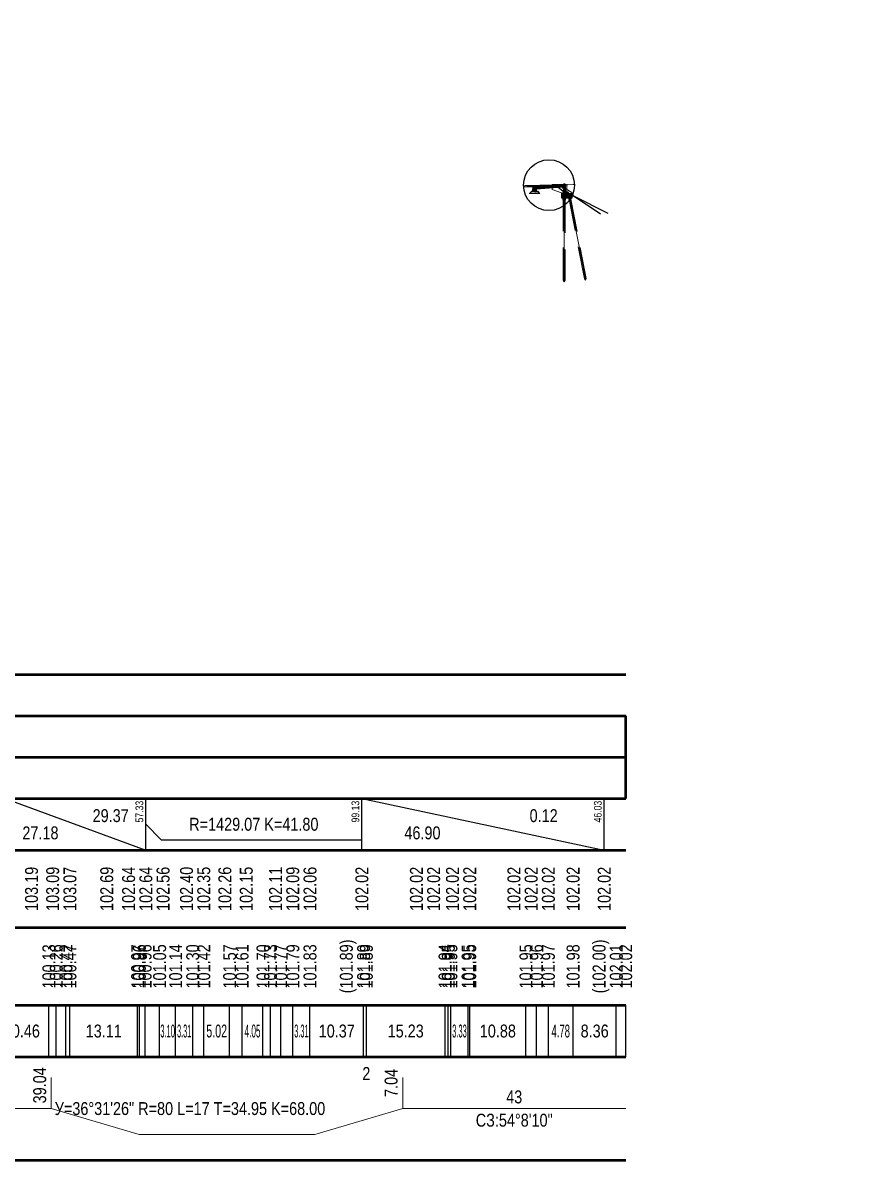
# Model space of a CAD drawing. Header units: millimetres. Extents: x 6546658 to 12951752, y -1354198 to 1102852.
# Drawn here: x 11362375 to 11523838, y -182925 to 37131 of the extents above; entities that cross this region are included whole.
import ezdxf
from ezdxf import colors
from ezdxf.entities.mleader import LeaderData, LeaderLine
from ezdxf.enums import TextEntityAlignment as Align
from ezdxf.math import Vec2, Vec3

# ---------------------------------------------------------------- set-up
doc = ezdxf.new("R2010")
doc.units = ezdxf.units.MM
doc.linetypes.add('осевая', pattern=[50.8, 31.75, -6.35, 6.35, -6.35])
doc.linetypes.add('штриховая', pattern=[19.05, 12.7, -6.35])
doc.layers.get('Defpoints').update_dxf_attribs({"color": 254, "lineweight": 0})
doc.layers.add('VPORTS', color=7, linetype='Continuous', true_color=0xd7af50, plot=False)
for name, color, linetype, lineweight in [('ИС_Med', 7, 'Continuous', 35), ('ИС_TXT', 4, 'Continuous', 18), ('ИС_МВН', 3, 'Continuous', 18), ('ИС_Невид', 4, 'штриховая', 18), ('ИС_Ось', 1, 'осевая', 18), ('ИС_ТаБл', 5, 'Continuous', 50), ('ИС_Тонкая', 3, 'Continuous', 18), ('ИС_Штриховка', 2, 'Continuous', 9)]:
    doc.layers.add(name, color=color, linetype=linetype, lineweight=lineweight)
doc.layers.add('Красные отметки', color=1, linetype='Continuous')
doc.layers.add('Черные отметки', color=3, linetype='Continuous')
doc.styles.add('0', font='isocpeur.ttf', dxfattribs={"width": 0.8, "oblique": 15})
doc.styles.get("Standard").update_dxf_attribs({"font": 'arial.ttf'})

# ---------------------------------------------------------------- blocks, each defined once
blk = doc.blocks.new('*U403')
at = {"ltscale": 500}
blk.add_lwpolyline([(-175, -501), (-175, 0), (175, 0), (175, -501)], dxfattribs=at)
at = {"layer": 'ИС_Невид', "ltscale": 500}
blk.add_lwpolyline([(175, -501), (175, -16000), (-175, -16000), (-175, -501)], dxfattribs=at)
at = {"layer": 'ИС_Невид', "ltscale": 300}
for points in [[(0, -16300), (-175, -16000)], [(0, -16300), (175, -16000)]]:
    blk.add_lwpolyline(points, dxfattribs=at)
at = {"layer": 'ИС_Ось', "ltscale": 1000}
blk.add_lwpolyline([(0, 0), (0, -16000)], dxfattribs=at)
blk = doc.blocks.new('*U404')
at = {"ltscale": 500}
blk.add_lwpolyline([(-175, -353), (-175, 0), (175, 0), (175, -353)], dxfattribs=at)
at = {"layer": 'ИС_Невид', "ltscale": 500}
blk.add_lwpolyline([(175, -353), (175, -16000), (-175, -16000), (-175, -353)], dxfattribs=at)
at = {"layer": 'ИС_Невид', "ltscale": 300}
for points in [[(0, -16300), (-175, -16000)], [(0, -16300), (175, -16000)]]:
    blk.add_lwpolyline(points, dxfattribs=at)
at = {"layer": 'ИС_Ось', "ltscale": 1000}
blk.add_lwpolyline([(0, 0), (0, -16000)], dxfattribs=at)
blk = doc.blocks.new('_None')

msp = doc.modelspace()

# ---------------------------------------------------------------- hatches: boundary and pattern name
at = {"layer": 'ИС_Штриховка', "ltscale": 50}
h = msp.add_hatch(dxfattribs=at)
h.set_pattern_fill('ANSI37', color=256, scale=10, style=0)
edge = h.paths.add_edge_path()
edge.add_arc((11464196, 5711.3), 4913.6, 181.239147, 181.936186)
edge.add_line((11459285.2, 5545.3), (11459935.1, 5560.5))
edge.add_line((11459935.1, 5560.5), (11460778.8, 5580))
edge.add_line((11460778.8, 5580), (11461039.5, 5319.3))
edge.add_line((11461039.5, 5319.3), (11466056, 5672.3))
edge.add_line((11466056, 5672.3), (11466056.1, 5756.7))
edge.add_line((11466056.1, 5756.7), (11466031.4, 5756.2))
edge.add_line((11466031.4, 5756.2), (11465884.2, 5753))
edge.add_line((11465884.2, 5753), (11464892.1, 5731.7))
edge.add_line((11464892.1, 5731.7), (11463900, 5710))
edge.add_line((11463900, 5710), (11462907.9, 5688.1))
edge.add_line((11462907.9, 5688.1), (11462899.4, 5687.9))
edge.add_line((11462899.4, 5687.9), (11461915.8, 5665.8))
edge.add_line((11461915.8, 5665.8), (11460923.7, 5643.1))
edge.add_line((11460923.7, 5643.1), (11459931.6, 5620.2))
edge.add_line((11459931.6, 5620.2), (11459283.6, 5605))
at = {"layer": 'ИС_Штриховка'}
h = msp.add_hatch(dxfattribs=at)
h.set_pattern_fill('AR-CONC', color=256, scale=10, angle=90)
h.paths.add_polyline_path([(11461943.4, 4519.9), (11460843.4, 4519.9), (11460443.4, 4119.9), (11462343.4, 4119.9)])
h = msp.add_hatch(dxfattribs=at)
h.set_pattern_fill('ANSI31', color=256, scale=10, angle=2.5805199)
h.paths.add_polyline_path([(11464860.4, 5588.2), (11461038.2, 5320.3), (11461057.3, 5020.9), (11464856.5, 5287.2)])
h.paths.add_polyline_path([(11467042.4, 5441), (11467023.4, 5740.4), (11464860.4, 5588.2), (11464856.5, 5287.2)])
h = msp.add_hatch(dxfattribs=at)
h.set_pattern_fill('ANSI31', color=256, scale=10, angle=90)
h.paths.add_polyline_path([(11461708.4, 5019.9), (11461058.4, 5019.9), (11461058.4, 4519.9), (11461708.4, 4519.9)])
at = {"layer": 'ИС_Штриховка', "ltscale": 200}
h = msp.add_hatch(dxfattribs=at)
h.set_pattern_fill('ANSI31', color=256, scale=3, angle=90, style=0)
h.paths.add_polyline_path([(11466056.1, 5750.7), (11466950, 5769), (11467051.2, 5771.2), (11467024.5, 5740.5), (11466056, 5672.3)])
at = {"layer": 'ИС_Штриховка'}
h = msp.add_hatch(dxfattribs=at)
h.set_pattern_fill('ANSI31', color=256, scale=10)
h.paths.add_polyline_path([(11467055.4, 4212.1), (11467055.4, 5016.4), (11466845.4, 5216.4), (11466845.4, 5416.4), (11467055.4, 5416.4), (11467055.6, 5513.9), (11467305.4, 5513.9), (11467305.4, 5306.8), (11467305.4, 4212.1)])
at = {"layer": 'ИС_Штриховка', "ltscale": 200}
h = msp.add_hatch(dxfattribs=at)
h.set_pattern_fill('ANSI37', color=256, scale=10, style=0)
h.paths.add_polyline_path([(11467055.6, 5513.9), (11467056.2, 5772.3), (11467305.4, 5777.9), (11467305.4, 5513.9)])
h.paths.add_polyline_path([(11467056.2, 5778.3), (11467056.3, 5818.3), (11467305.4, 5823.9), (11467305.4, 5783.9)])
h.paths.add_polyline_path([(11467056.3, 5818.3), (11467056.5, 5908.4), (11467305.4, 5913.9), (11467305.4, 5909.8), (11467305.4, 5823.9)])
h.paths.add_polyline_path([(11467056.2, 5772.3), (11467056.2, 5778.3), (11467305.4, 5783.9), (11467305.4, 5777.9)])
at = {"layer": 'ИС_Штриховка'}
h = msp.add_hatch(dxfattribs=at)
h.set_pattern_fill('ANSI31', color=256, scale=10)
h.paths.add_polyline_path([(11468630.4, 4079.6), (11467305.4, 4212.1), (11466680.4, 4212.1), (11466680.4, 3212.1), (11466930.4, 3212.1), (11466930.4, 3312.1), (11467330.4, 3312.1), (11467330.4, 3212.1), (11467976.5, 3212.1), (11467964.7, 3270.9), (11468356.9, 3349.4), (11468376.6, 3251.3), (11468384.4, 3212.1), (11468630.4, 3212.1)])

# ---------------------------------------------------------------- linework, layer by layer
msp.add_line((11466056, 5672.3), (11466056.1, 5756.7))
at = {"ltscale": 500, "flags": 128}
for points in [[(11461943.4, 4519.9), (11462343.4, 4119.9), (11460443.4, 4119.9), (11460843.4, 4519.9)], [(11467024.5, 5740.5), (11461039.3, 5319.3), (11461060.4, 5020), (11467045.6, 5441.2)]]:
    msp.add_lwpolyline(points, close=True, dxfattribs=at)
for points in [[(11461058.4, 4519.9), (11461058.4, 5019.9), (11461708.4, 5019.9), (11461708.4, 4519.9)], [(11467055.4, 4212.1), (11467055.4, 5016.4), (11466845.4, 5216.4), (11466845.4, 5416.4), (11467055.4, 5416.4), (11467056.5, 5913.9)]]:
    msp.add_lwpolyline(points, dxfattribs=at)
at = {"ltscale": 500}
msp.add_lwpolyline([(11466680.4, 4212.1), (11467305.4, 4212.1), (11468630.4, 4079.6), (11468630.4, 3212.1), (11466680.4, 3212.1)], close=True, dxfattribs=at)
at = {"color": 6}
msp.add_circle((11464196, 5711.3), 4913.6, dxfattribs=at)
at = {"layer": 'Defpoints', "linetype": 'осевая', "ltscale": 200}
for p, q in [((11467330.4, 5219.7), (11467330.4, 4248.9)), ((11467655.4, 4724.4), (11467655.4, 4212.3))]:
    msp.add_line(p, q, dxfattribs=at)
at = {"layer": 'Defpoints', "ltscale": 200}
msp.add_line((11467355.4, 4724.4), (11467355.4, 4212.3), dxfattribs=at)
at = {"layer": 'Defpoints', "ltscale": 500, "flags": 128}
msp.add_lwpolyline([(11466995.4, 4177.1), (11466995.4, 5012.1), (11466785.4, 5212.1), (11466785.4, 5426.4), (11466995.5, 5426.4), (11466996.5, 5913.9)], dxfattribs=at)
at = {"layer": 'VPORTS', "ltscale": 200}
for p, q in [((11465305.3, 5870.9), (11468130.4, 3610.8)), ((11468130.4, 3648.6), (11468880.4, 3648.6))]:
    msp.add_line(p, q, dxfattribs=at)
at = {"layer": 'VPORTS', "ltscale": 500}
for p in [(11475658.6, 259.5), (11474161.8, 127.7)]:
    msp.add_line(p, (11468880.4, 3648.6), dxfattribs=at)
at = {"layer": 'ИС_Med', "ltscale": 250}
for p, q in [((11467000.7, 5913.9), (11467305.4, 5913.9)), ((11467055.6, 5513.9), (11467309.7, 5513.9)), ((11467305.4, 5913.9), (11467305.4, 5349.7))]:
    msp.add_line(p, q, dxfattribs=at)
at = {"layer": 'ИС_Med', "ltscale": 500}
msp.add_line((11467305.4, 4212.1), (11467305.4, 5349.7), dxfattribs=at)
at = {"layer": 'ИС_МВН', "ltscale": 500}
msp.add_line((11468630.4, 3648.6), (11468880.4, 3648.6), dxfattribs=at)
at = {"layer": 'ИС_Невид', "ltscale": 400}
msp.add_line((11461706.5, 4965.2), (11466845.4, 5326.9), dxfattribs=at)
at = {"layer": 'ИС_Невид', "ltscale": 250}
msp.add_line((11467000.7, 5913.9), (11464810.4, 5858.4), dxfattribs=at)
at = {"layer": 'ИС_Невид', "ltscale": 500}
msp.add_line((11460387.1, 4069.9), (11462399.6, 4069.9), dxfattribs=at)
at = {"layer": 'ИС_Невид', "ltscale": 400}
for points in [[(11466605.4, 4212.1), (11464805.4, 4892.5), (11464805.4, 5858.4)], [(11467305.4, 4992.1), (11467455.4, 4992.1), (11468630.4, 4279.6), (11468630.4, 4079.6)]]:
    msp.add_lwpolyline(points, dxfattribs=at)
at = {"layer": 'ИС_Невид', "ltscale": 250}
for points in [[(11467805.4, 4414.1), (11467505.4, 4414.1), (11467505.4, 4362.1), (11467805.4, 4362.1)], [(11467305.4, 4362.1), (11467955.4, 4362.1), (11467955.4, 4147.1), (11467305.4, 4212.1)]]:
    msp.add_lwpolyline(points, close=True, dxfattribs=at)
at = {"layer": 'ИС_Невид', "ltscale": 500}
msp.add_lwpolyline([(11467305.4, 4212.1), (11466605.4, 4212.1)], dxfattribs=at)
at = {"layer": 'ИС_Ось', "ltscale": 500}
msp.add_lwpolyline([(11467655.4, 4379.1), (11467655.4, 5911.1)], dxfattribs=at)
at = {"layer": 'ИС_ТаБл', "linetype": 'Continuous'}
for p, q in [((11228856.3, -88924.8), (11479035.7, -88924.8)), ((11228856.3, -96924.8), (11479035.7, -96924.8)), ((11479035.7, -112924.8), (11479035.7, -96924.8)), ((11228856.3, -104924.8), (11479035.7, -104924.8)), ((11228856.3, -112924.8), (11479035.7, -112924.8)), ((11228856.3, -122924.8), (11479035.7, -122924.8)), ((11228856.3, -137924.8), (11479035.7, -137924.8)), ((11228856.3, -152924.8), (11479035.7, -152924.8)), ((11228856.3, -162924.8), (11479035.7, -162924.8)), ((11228856.3, -182924.8), (11479035.7, -182924.8))]:
    msp.add_line(p, q, dxfattribs=at)
at = {"layer": 'ИС_Тонкая', "linetype": 'Continuous'}
for p, q in [((11367899.3, -172924.8), (11367899.3, -166924.8)), ((11435896.4, -172924.8), (11435896.4, -166924.8)), ((11288725.5, -172924.8), (11367899.3, -172924.8)), ((11367899.3, -172924.8), (11384899.3, -177924.8)), ((11367899.3, -172924.8), (11367899.3, -172924.8)), ((11418896.4, -177924.8), (11435896.4, -172924.8)), ((11435896.4, -172924.8), (11479035.7, -172924.8)), ((11435896.4, -172924.8), (11435896.4, -172924.8)), ((11384899.3, -177924.8), (11418896.4, -177924.8)), ((11384899.3, -177924.8), (11384899.3, -177924.8)), ((11418896.4, -177924.8), (11418896.4, -177924.8))]:
    msp.add_line(p, q, dxfattribs=at)
at = {"layer": 'ИС_Тонкая', "flags": 128}
for points in [[(11469108.3, 5820.1), (11468860.4, 5815.1), (11467868.3, 5794.7), (11466876.2, 5774), (11459283.4, 5613.3)], [(11461039.3, 5319.6), (11460778.8, 5580), (11459935.1, 5560.5), (11459285.2, 5545.3)], [(11460974.5, 5384.3), (11459930.7, 5360.2), (11459296.1, 5345.3)], [(11469108.4, 5814.1), (11468860.4, 5809.1), (11467868.3, 5788.7), (11466876.2, 5768), (11466056.1, 5750.7)]]:
    msp.add_lwpolyline(points, dxfattribs=at)
at = {"layer": 'Красные отметки', "linetype": 'Continuous'}
for p, q in [((11359004.9, -112924.8), (11386185.9, -122924.8)), ((11386185.9, -122924.8), (11386185.9, -112924.8)), ((11427988.8, -122924.8), (11427988.8, -112924.8)), ((11427988.8, -112924.8), (11474887.5, -122924.8)), ((11474887.5, -122924.8), (11474887.5, -112924.8)), ((11389185.9, -120924.8), (11386185.9, -117924.8)), ((11389185.9, -120924.8), (11427988.8, -120924.8))]:
    msp.add_line(p, q, dxfattribs=at)
at = {"layer": 'Черные отметки', "linetype": 'Continuous'}
for p, q in [((11367426, -162924.8), (11367426, -152924.8)), ((11368856.3, -162924.8), (11368856.3, -152924.8)), ((11370732.7, -162924.8), (11370732.7, -152924.8)), ((11371498.5, -162924.8), (11371498.5, -152924.8)), ((11384608.5, -162924.8), (11384608.5, -152924.8)), ((11384934.8, -162924.8), (11384934.8, -152924.8)), ((11386046.5, -162924.8), (11386046.5, -152924.8)), ((11388856.3, -162924.8), (11388856.3, -152924.8)), ((11391957.7, -162924.8), (11391957.7, -152924.8)), ((11395263.8, -162924.8), (11395263.8, -152924.8)), ((11397388.1, -162924.8), (11397388.1, -152924.8)), ((11402404.9, -162924.8), (11402404.9, -152924.8)), ((11404805.2, -162924.8), (11404805.2, -152924.8)), ((11408856.3, -162924.8), (11408856.3, -152924.8)), ((11410315.4, -162924.8), (11410315.4, -152924.8)), ((11412282, -162924.8), (11412282, -152924.8)), ((11414635.6, -162924.8), (11414635.6, -152924.8)), ((11417950.5, -162924.8), (11417950.5, -152924.8)), ((11428315.5, -162924.8), (11428315.5, -152924.8)), ((11428856.3, -162924.8), (11428856.3, -152924.8)), ((11444084.1, -162924.8), (11444084.1, -152924.8)), ((11444710.1, -162924.8), (11444710.1, -152924.8)), ((11445212.4, -162924.8), (11445212.4, -152924.8)), ((11448542.5, -162924.8), (11448542.5, -152924.8)), ((11448856.3, -162924.8), (11448856.3, -152924.8)), ((11459739.4, -162924.8), (11459739.4, -152924.8)), ((11461755.6, -162924.8), (11461755.6, -152924.8)), ((11464074.6, -162924.8), (11464074.6, -152924.8)), ((11468856.3, -162924.8), (11468856.3, -152924.8)), ((11477214.7, -162924.8), (11477214.7, -152924.8)), ((11479035.7, -162924.8), (11479035.7, -152924.8))]:
    msp.add_line(p, q, dxfattribs=at)

# ---------------------------------------------------------------- block references
msp.add_blockref('*U403', (11467130.4, 3312.1))
at = {"rotation": 10.99999999999999}
msp.add_blockref('*U404', (11468180.4, 3312.1), dxfattribs=at)

# ---------------------------------------------------------------- texts
at = {"layer": 'ИС_TXT', "linetype": 'Continuous', "width": 0.8}
msp.add_text('2', height=2500, dxfattribs=at).set_placement((11428856.3, -167390.1), align=Align.CENTER)
at = {"layer": 'ИС_Тонкая', "linetype": 'Continuous', "width": 0.8}
for s, p in [('39.04', (11366899.3, -171924.8)), ('7.04', (11434896.4, -170674.8))]:
    msp.add_text(s, height=2500, rotation=90.000003, dxfattribs=at).set_placement(p)
msp.add_text('43', height=2500, dxfattribs=at).set_placement((11457466.1, -171924.8), align=Align.CENTER)
msp.add_text('У=36°31\'26" R=80 L=17 T=34.95 K=68.00', height=2500, dxfattribs=at).set_placement((11368564.5, -174174.8))
msp.add_text('СЗ:54°8\'10"', height=2500, dxfattribs=at).set_placement((11457466.1, -173924.8), align=Align.TOP_CENTER)
at = {"layer": 'Красные отметки', "linetype": 'Continuous', "width": 0.8}
for s, p in [('57.33', (11385685.9, -113379.4)), ('99.13', (11427488.8, -113379.4)), ('46.03', (11474387.5, -113379.4))]:
    msp.add_text(s, height=1500, rotation=90.000003, dxfattribs=at).set_placement(p, align=Align.RIGHT)
for s, p in [('29.37', (11379390.7, -116258.2)), ('0.12', (11463162.8, -116258.2)), ('27.18', (11365800.1, -119591.5)), ('R=1429.07 K=41.80', (11407087.4, -117924.8)), ('46.90', (11439713.5, -119591.5))]:
    msp.add_text(s, height=2500, dxfattribs=at).set_placement(p, align=Align.MIDDLE_CENTER)
for s, p in [('103.19', (11364066, -130424.8)), ('103.09', (11368165.1, -130424.8)), ('103.07', (11371498.5, -130424.8)), ('102.69', (11378624.4, -130424.8)), ('102.64', (11382852.6, -130424.8)), ('102.64', (11386185.9, -130424.8)), ('102.56', (11389519.3, -130424.8)), ('102.40', (11394054.7, -130424.8)), ('102.35', (11397388.1, -130424.8)), ('102.26', (11401471.9, -130424.8)), ('102.15', (11405615.4, -130424.8)), ('102.11', (11411283.8, -130424.8)), ('102.09', (11414617.1, -130424.8)), ('102.06', (11417950.5, -130424.8)), ('102.02', (11427988.8, -130424.8)), ('102.02', (11438542.5, -130424.8)), ('102.02', (11441875.8, -130424.8)), ('102.02', (11445523, -130424.8)), ('102.02', (11448856.3, -130424.8)), ('102.02', (11457407.9, -130424.8)), ('102.02', (11460741.3, -130424.8)), ('102.02', (11464074.6, -130424.8)), ('102.02', (11468856.3, -130424.8)), ('102.02', (11474887.5, -130424.8))]:
    msp.add_text(s, height=2500, rotation=90.000003, dxfattribs=at).set_placement(p, align=Align.MIDDLE_CENTER)
at = {"layer": 'Черные отметки', "linetype": 'Continuous', "width": 0.8}
for s, p in [('(101.89)', (11424982.1, -145424.8)), ('(102.00)', (11473881.3, -145424.8)), ('100.13', (11367426, -145424.8)), ('100.26', (11368856.3, -145424.8)), ('100.42', (11370732.7, -145424.8)), ('100.47', (11371498.5, -145424.8)), ('100.97', (11384608.5, -145424.8)), ('100.96', (11384934.8, -145424.8)), ('100.96', (11386046.5, -145424.8)), ('101.05', (11388856.3, -145424.8)), ('101.14', (11391957.7, -145424.8)), ('101.30', (11395263.8, -145424.8)), ('101.42', (11397388.1, -145424.8)), ('101.57', (11402404.9, -145424.8)), ('101.61', (11404805.2, -145424.8)), ('101.70', (11408856.3, -145424.8)), ('101.73', (11410315.4, -145424.8)), ('101.77', (11412282, -145424.8)), ('101.79', (11414635.6, -145424.8)), ('101.83', (11417950.5, -145424.8)), ('101.89', (11428315.5, -145424.8)), ('101.89', (11428856.3, -145424.8)), ('101.94', (11444084.1, -145424.8)), ('101.95', (11444710.1, -145424.8)), ('101.95', (11445212.4, -145424.8)), ('101.95', (11448542.5, -145424.8)), ('101.95', (11448856.3, -145424.8)), ('101.95', (11459739.4, -145424.8)), ('101.96', (11461755.6, -145424.8)), ('101.97', (11464074.6, -145424.8)), ('101.98', (11468856.3, -145424.8)), ('102.01', (11477214.7, -145424.8)), ('102.02', (11479035.7, -145424.8))]:
    msp.add_text(s, height=2500, rotation=90.000003, dxfattribs=at).set_placement(p, align=Align.MIDDLE_CENTER)
at = {"layer": 'Черные отметки', "linetype": 'Continuous'}
for s, width, p in [('10.46', 0.8, (11362197.4, -157924.8)), ('13.11', 0.8, (11378053.5, -157924.8)), ('3.10', 0.362893, (11390407, -157924.8)), ('3.31', 0.370904, (11393610.7, -157924.8)), ('5.02', 0.590618, (11399896.5, -157924.8)), ('4.05', 0.454272, (11406830.8, -157924.8)), ('3.31', 0.372227, (11416293, -157924.8)), ('10.37', 0.8, (11423133, -157924.8)), ('15.23', 0.8, (11436470.2, -157924.8)), ('3.33', 0.332903, (11446877.4, -157924.8)), ('10.88', 0.8, (11454297.8, -157924.8)), ('4.78', 0.526448, (11466465.5, -157924.8)), ('8.36', 0.8, (11473035.5, -157924.8))]:
    msp.add_text(s, height=2500, dxfattribs=dict(at, width=width)).set_placement(p, align=Align.MIDDLE_CENTER)

# ---------------------------------------------------------------- leaders
at = {"layer": 'ИС_МВН'}
ml = msp.add_multileader_mtext('Standard', dxfattribs=at)
ml.set_content('Монолитная переходная плита', color=256, style='0')
ml.set_leader_properties(color=256, linetype='ByLayer', lineweight=-1)
ml.set_arrow_properties(name='NONE')
ml.build(insert=Vec2(0, 0))
ml.multileader.update_dxf_attribs({"text_left_attachment_type": 6, "text_right_attachment_type": 6, "dogleg_length": 0.36, "arrow_head_size": 18, "scale": 100})
ctx = ml.context
ctx.base_point, ctx.scale, ctx.char_height, ctx.arrow_head_size, ctx.landing_gap_size, ctx.plane_origin = Vec3(11575705.4, 36680.8), 100, 250, 18, 9, Vec3(11577339.5, 34571.1)
ctx.left_attachment, ctx.right_attachment, ctx.text_align_type = 6, 6, 1
notes = []
notes.append((ctx, [(0, (1, 1, 0), (11575669.4, 36680.8), (1, 0), 36, [(0, [(11574738.1, 34536.1)], 0, [])])]))
ctx.mtext.insert, ctx.mtext.width, ctx.mtext.alignment, ctx.mtext.flow_direction = Vec3(11576877.9, 37005.8), 2507.382, 2, 5
ctx.mtext.has_bg_fill, ctx.mtext.bg_color, ctx.mtext.bg_scale_factor, ctx.mtext.bg_transparency, ctx.mtext.use_window_bg_color = 1, -1027028792, 1.5, 0, 1
for ctx, leaders in notes:
    for number, flags, end, landing, length, lines in leaders:
        leader = LeaderData()
        leader.index, (leader.has_last_leader_line, leader.has_dogleg_vector, leader.attachment_direction) = number, flags
        leader.last_leader_point, leader.dogleg_vector, leader.dogleg_length = Vec3(end), Vec3(landing), length
        for number, points, colour, breaks in lines:
            line = LeaderLine()
            line.index, line.vertices, line.color, line.breaks = number, Vec3.list(points), colors.encode_raw_color(colour), breaks
            leader.lines.append(line)
        ctx.leaders.append(leader)

doc.saveas('drawing.dxf')
